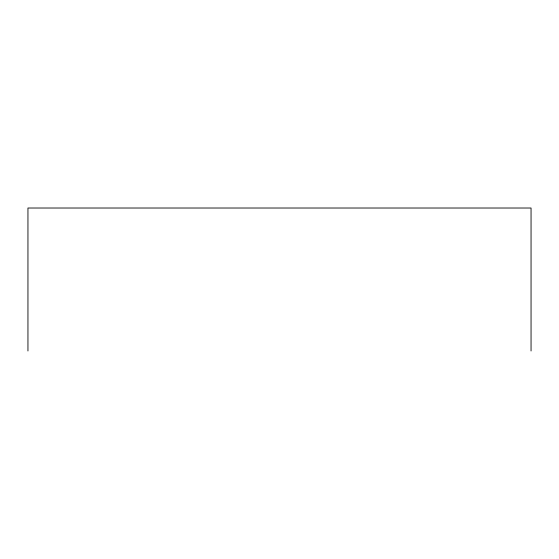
<?xml version="1.0" encoding="UTF-8"?>
<svg xmlns="http://www.w3.org/2000/svg" width="559" height="559" viewBox="0 0 559 559"><rect width="100%" height="100%" fill="white"/><g stroke="black" fill="none" stroke-linecap="round" stroke-linejoin="round"><path stroke-width="0.84" d="M531.05 350.982L531.05 208.018L27.95 208.018L27.95 350.982"/></g></svg>
